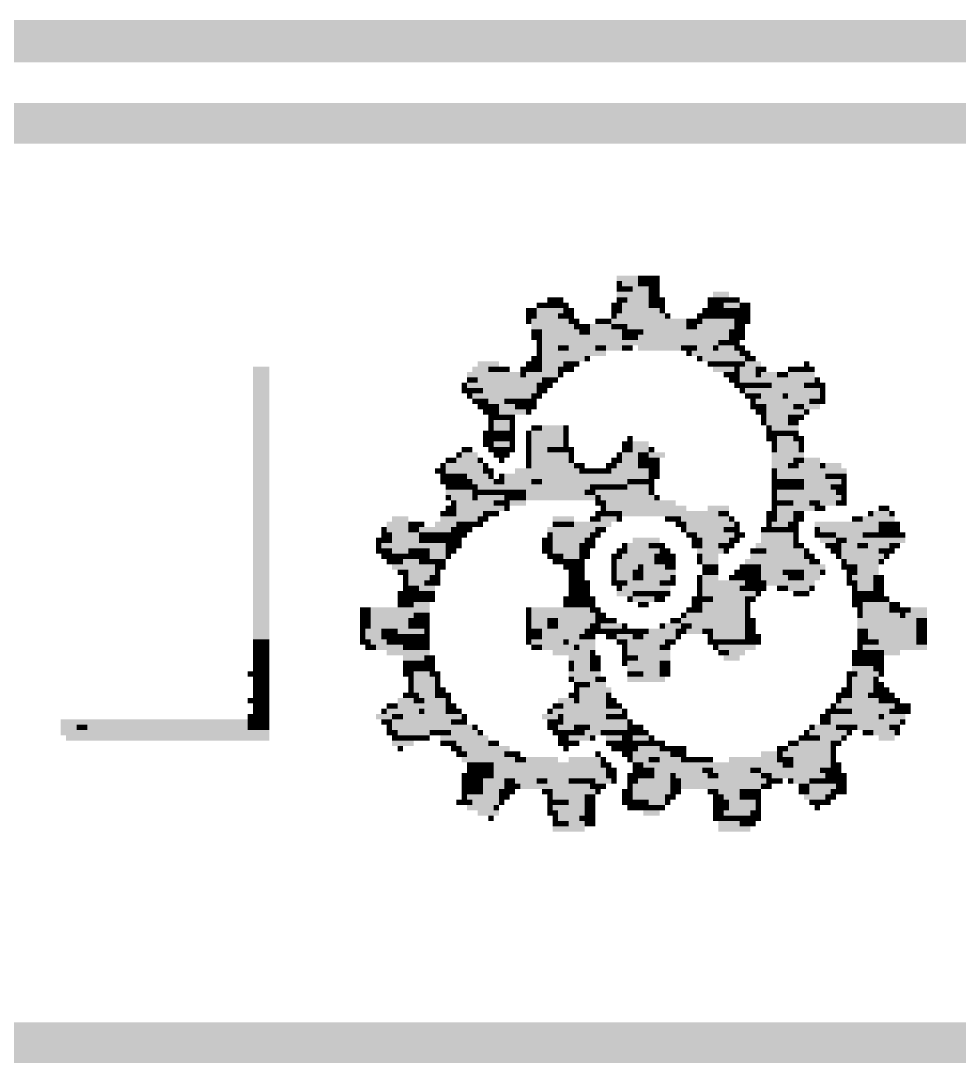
# Model space of a CAD drawing. Extents: x -0.1 to 57, y -0.1 to 41.
# Drawn here: x 48.541 to 52.051, y 29.244 to 33.144 of the extents above; entities that cross this region are included whole.
import ezdxf

# ---------------------------------------------------------------- set-up
doc = ezdxf.new("R2010")
doc.units = 0
for name, color, linetype in [('16', 175, 'CONTINUOUS'), ('17', 82, 'CONTINUOUS'), ('19', 53, 'CONTINUOUS'), ('20', 30, 'CONTINUOUS')]:
    doc.layers.add(name, color=color, linetype=linetype)

# ---------------------------------------------------------------- blocks, each defined once
blk = doc.blocks.new('RECT')
blk.add_solid([(-0.5, -0.5), (0.5, -0.5), (-0.5, 0.5), (0.5, 0.5)])

msp = doc.modelspace()

# ---------------------------------------------------------------- linework, layer by layer
at = {"layer": '16', "const_width": 0.1524}
for points in [[(12.1912, 33.0708), (55.8942, 33.0708)], [(53.0063, 33.0648), (37.9537, 33.0648)], [(38.08, 32.76), (52.88, 32.76)], [(52.88, 29.32), (38.12, 29.32)]]:
    msp.add_lwpolyline(points, dxfattribs=at)

# ---------------------------------------------------------------- block references
at = {"layer": '16', "yscale": 0.02}
for p, xscale in [((50.87, 32.18), 0.04), ((50.82, 32.16), 0.06), ((50.81, 32.14), 0.04), ((50.9, 32.16), 0.02), ((50.9, 32.14), 0.02), ((50.54, 32.1), 0.02), ((50.8, 32.12), 0.06), ((50.79, 32.1), 0.04), ((50.9, 32.12), 0.02), ((50.91, 32.1), 0.04), ((51.14, 32.1), 0.02), ((51.18, 32.1), 0.02), ((50.52, 32.06), 0.1), ((50.5, 32.08), 0.02), ((50.78, 32.08), 0.02), ((50.78, 32.06), 0.02), ((50.9, 32.06), 0.06), ((50.91, 32.08), 0.04), ((51.11, 32.06), 0.04), ((51.12, 32.08), 0.02), ((51.16, 32.06), 0.02), ((51.2, 32.08), 0.06), ((51.24, 32.06), 0.02), ((50.44, 32.04), 0.02), ((50.48, 32.02), 0.06), ((50.51, 32.04), 0.08), ((50.61, 32.02), 0.04), ((50.73, 32.02), 0.04), ((50.91, 32.04), 0.08), ((50.99, 32.02), 0.08), ((51.08, 32.02), 0.02), ((51.1, 32.04), 0.02), ((51.18, 32.02), 0.06), ((51.18, 32.04), 0.02), ((51.24, 32.04), 0.02), ((51.24, 32.02), 0.02), ((50.48, 32), 0.06), ((50.62, 32), 0.02), ((50.65, 31.98), 0.04), ((50.71, 32), 0.08), ((50.8, 32), 0.02), ((50.81, 31.98), 0.04), ((50.91, 31.98), 0.08), ((51.05, 32), 0.04), ((51.16, 31.98), 0.06), ((51.18, 32), 0.06), ((51.22, 31.98), 0.02), ((50.83, 31.94), 0.24), ((50.8, 31.96), 0.02), ((50.9, 31.96), 0.1), ((51.15, 31.96), 0.08), ((51.16, 31.94), 0.02), ((51.22, 31.94), 0.02), ((50.48, 31.92), 0.02), ((50.48, 31.9), 0.02), ((50.58, 31.9), 0.06), ((50.58, 31.92), 0.02), ((50.76, 31.92), 0.06), ((50.97, 31.92), 0.08), ((51.06, 31.92), 0.02), ((51.1, 31.9), 0.1), ((51.25, 31.9), 0.04), ((50.46, 31.86), 0.02), ((50.6, 31.88), 0.1), ((50.59, 31.86), 0.04), ((51.12, 31.88), 0.06), ((51.14, 31.86), 0.02), ((51.21, 31.86), 0.04), ((51.27, 31.88), 0.04), ((51.28, 31.86), 0.06), ((50.3, 31.84), 0.02), ((50.34, 31.84), 0.02), ((50.37, 31.82), 0.08), ((50.52, 31.84), 0.06), ((50.52, 31.82), 0.06), ((50.58, 31.84), 0.02), ((51.17, 31.84), 0.08), ((51.21, 31.82), 0.04), ((51.31, 31.84), 0.04), ((51.3, 31.82), 0.02), ((51.38, 31.82), 0.02), ((51.46, 31.82), 0.1), ((51.47, 31.84), 0.04), ((49.44, 31.78), 0.06), ((50.3, 31.78), 0.06), ((50.49, 31.78), 0.04), ((50.5, 31.8), 0.02), ((51.22, 31.8), 0.02), ((51.24, 31.78), 0.02), ((51.29, 31.78), 0.04), ((51.32, 31.8), 0.06), ((51.34, 31.78), 0.02), ((51.47, 31.8), 0.08), ((51.51, 31.78), 0.04), ((49.44, 31.76), 0.06), ((49.44, 31.74), 0.06), ((50.22, 31.76), 0.02), ((50.26, 31.74), 0.06), ((50.3, 31.76), 0.06), ((50.48, 31.76), 0.02), ((51.3, 31.76), 0.1), ((51.28, 31.74), 0.02), ((51.4, 31.74), 0.02), ((51.54, 31.74), 0.02), ((49.44, 31.72), 0.06), ((49.44, 31.7), 0.06), ((50.27, 31.72), 0.04), ((50.27, 31.7), 0.04), ((50.36, 31.7), 0.06), ((50.37, 31.72), 0.04), ((50.43, 31.7), 0.04), ((50.45, 31.72), 0.04), ((51.28, 31.72), 0.02), ((51.3, 31.7), 0.02), ((51.45, 31.7), 0.04), ((51.51, 31.72), 0.04), ((49.44, 31.68), 0.06), ((49.44, 31.66), 0.06), ((50.29, 31.68), 0.04), ((50.38, 31.68), 0.1), ((50.37, 31.66), 0.04), ((51.31, 31.68), 0.04), ((51.44, 31.68), 0.06), ((51.43, 31.66), 0.04), ((49.44, 31.64), 0.06), ((50.38, 31.64), 0.02), ((51.43, 31.64), 0.04), ((49.44, 31.62), 0.06), ((49.44, 31.6), 0.06), ((50.3, 31.6), 0.02), ((50.37, 31.6), 0.04), ((50.53, 31.62), 0.08), ((50.54, 31.6), 0.06), ((51.4, 31.62), 0.1), ((51.37, 31.6), 0.04), ((51.44, 31.6), 0.02), ((49.44, 31.58), 0.06), ((49.44, 31.56), 0.06), ((50.34, 31.56), 0.06), ((50.35, 31.58), 0.04), ((50.44, 31.56), 0.02), ((50.54, 31.58), 0.06), ((50.54, 31.56), 0.06), ((50.82, 31.56), 0.02), ((51.36, 31.58), 0.02), ((51.36, 31.56), 0.02), ((51.44, 31.58), 0.02), ((51.46, 31.56), 0.02), ((49.44, 31.54), 0.06), ((49.44, 31.52), 0.06), ((50.18, 31.52), 0.02), ((50.31, 31.54), 0.04), ((50.36, 31.54), 0.02), ((50.36, 31.52), 0.02), ((50.44, 31.54), 0.02), ((50.44, 31.52), 0.02), ((50.52, 31.54), 0.02), ((50.78, 31.52), 0.02), ((50.8, 31.54), 0.02), ((50.86, 31.54), 0.06), ((50.87, 31.52), 0.04), ((51.36, 31.54), 0.02), ((51.38, 31.52), 0.06), ((51.46, 31.54), 0.02), ((49.44, 31.5), 0.06), ((49.44, 31.48), 0.06), ((50.16, 31.48), 0.06), ((50.21, 31.5), 0.08), ((50.44, 31.5), 0.02), ((50.44, 31.48), 0.02), ((50.6, 31.5), 0.02), ((50.76, 31.48), 0.02), ((50.86, 31.5), 0.02), ((50.86, 31.48), 0.02), ((50.9, 31.48), 0.02), ((51.39, 31.5), 0.08), ((51.38, 31.48), 0.06), ((51.44, 31.48), 0.02), ((51.46, 31.5), 0.02), ((51.54, 31.48), 0.02), ((49.44, 31.46), 0.06), ((49.44, 31.44), 0.06), ((50.12, 31.44), 0.02), ((50.16, 31.46), 0.06), ((50.19, 31.44), 0.04), ((50.28, 31.46), 0.02), ((50.3, 31.44), 0.02), ((50.41, 31.44), 0.12), ((50.43, 31.46), 0.08), ((50.64, 31.46), 0.02), ((50.68, 31.46), 0.02), ((50.7, 31.44), 0.06), ((50.74, 31.46), 0.02), ((50.9, 31.46), 0.02), ((50.9, 31.44), 0.02), ((51.36, 31.46), 0.02), ((51.56, 31.44), 0.02), ((49.44, 31.42), 0.06), ((49.44, 31.4), 0.06), ((50.12, 31.42), 0.02), ((50.18, 31.42), 0.02), ((50.18, 31.4), 0.02), ((50.22, 31.42), 0.02), ((50.24, 31.4), 0.02), ((50.55, 31.4), 0.24), ((50.46, 31.42), 0.02), ((50.72, 31.42), 0.06), ((50.73, 31.4), 0.04), ((50.8, 31.4), 0.02), ((50.83, 31.42), 0.04), ((50.9, 31.42), 0.02), ((50.9, 31.4), 0.02), ((51.41, 31.42), 0.04), ((51.42, 31.4), 0.02), ((51.51, 31.42), 0.08), ((51.52, 31.4), 0.1), ((49.44, 31.38), 0.06), ((49.44, 31.36), 0.06), ((50.18, 31.38), 0.1), ((50.19, 31.36), 0.08), ((50.3, 31.36), 0.1), ((50.29, 31.38), 0.04), ((50.35, 31.38), 0.04), ((50.41, 31.36), 0.04), ((50.54, 31.38), 0.22), ((50.68, 31.38), 0.02), ((50.7, 31.36), 0.02), ((50.9, 31.38), 0.02), ((51.53, 31.38), 0.12), ((51.54, 31.36), 0.14), ((49.44, 31.34), 0.06), ((49.44, 31.32), 0.06), ((50.16, 31.34), 0.02), ((50.16, 31.32), 0.02), ((50.28, 31.34), 0.06), ((50.31, 31.32), 0.08), ((50.35, 31.34), 0.04), ((50.72, 31.34), 0.02), ((50.72, 31.32), 0.02), ((50.91, 31.32), 0.12), ((51.37, 31.34), 0.04), ((51.36, 31.32), 0.02), ((51.46, 31.34), 0.06), ((51.47, 31.32), 0.08), ((51.56, 31.34), 0.06), ((49.44, 31.3), 0.06), ((49.44, 31.28), 0.06), ((50.14, 31.28), 0.06), ((50.15, 31.3), 0.04), ((50.26, 31.28), 0.02), ((50.28, 31.3), 0.02), ((50.68, 31.28), 0.02), ((50.71, 31.3), 0.04), ((50.74, 31.28), 0.06), ((50.78, 31.3), 0.02), ((50.98, 31.3), 0.14), ((50.99, 31.28), 0.04), ((51.15, 31.28), 0.08), ((51.16, 31.3), 0.02), ((51.36, 31.3), 0.02), ((51.36, 31.28), 0.02), ((51.44, 31.3), 0.02), ((51.44, 31.28), 0.02), ((51.75, 31.28), 0.12), ((51.76, 31.3), 0.06), ((49.44, 31.26), 0.06), ((49.44, 31.24), 0.06), ((49.95, 31.24), 0.08), ((50.01, 31.26), 0.04), ((50.09, 31.24), 0.12), ((50.13, 31.26), 0.08), ((50.21, 31.24), 0.04), ((50.23, 31.26), 0.04), ((50.55, 31.24), 0.08), ((50.55, 31.26), 0.04), ((50.68, 31.26), 0.14), ((50.7, 31.24), 0.02), ((51, 31.26), 0.02), ((51.06, 31.26), 0.06), ((51.06, 31.24), 0.06), ((51.18, 31.26), 0.06), ((51.18, 31.24), 0.02), ((51.22, 31.24), 0.02), ((51.34, 31.26), 0.02), ((51.34, 31.24), 0.02), ((51.42, 31.24), 0.02), ((51.44, 31.26), 0.02), ((51.52, 31.24), 0.02), ((51.66, 31.26), 0.18), ((51.71, 31.24), 0.08), ((51.8, 31.26), 0.02), ((51.81, 31.24), 0.04), ((49.44, 31.22), 0.06), ((49.44, 31.2), 0.06), ((49.91, 31.2), 0.04), ((49.92, 31.22), 0.02), ((50.05, 31.22), 0.04), ((50.05, 31.2), 0.04), ((50.13, 31.22), 0.04), ((50.13, 31.2), 0.04), ((50.18, 31.2), 0.02), ((50.2, 31.22), 0.02), ((50.52, 31.22), 0.02), ((50.66, 31.2), 0.02), ((50.69, 31.22), 0.04), ((51.22, 31.22), 0.02), ((51.37, 31.22), 0.12), ((51.37, 31.2), 0.12), ((51.55, 31.22), 0.04), ((51.64, 31.22), 0.1), ((51.61, 31.2), 0.04), ((51.82, 31.2), 0.06), ((51.82, 31.22), 0.02), ((49.44, 31.18), 0.06), ((49.44, 31.16), 0.06), ((49.91, 31.16), 0.04), ((50.03, 31.18), 0.08), ((50.01, 31.16), 0.04), ((50.06, 31.16), 0.02), ((50.15, 31.18), 0.04), ((50.14, 31.16), 0.02), ((50.5, 31.18), 0.02), ((50.52, 31.16), 0.02), ((50.65, 31.18), 0.04), ((50.64, 31.16), 0.02), ((50.8, 31.16), 0.02), ((50.85, 31.18), 0.08), ((50.93, 31.18), 0.04), ((50.95, 31.16), 0.04), ((51.12, 31.16), 0.1), ((51.12, 31.18), 0.06), ((51.32, 31.18), 0.06), ((51.31, 31.16), 0.04), ((51.45, 31.18), 0.04), ((51.59, 31.18), 0.04), ((51.6, 31.16), 0.02), ((51.69, 31.18), 0.04), ((51.71, 31.16), 0.08), ((51.78, 31.16), 0.02), ((51.81, 31.18), 0.04), ((49.44, 31.14), 0.06), ((49.44, 31.12), 0.06), ((49.93, 31.14), 0.04), ((49.95, 31.12), 0.04), ((50.01, 31.14), 0.04), ((50.06, 31.14), 0.02), ((50.12, 31.12), 0.02), ((50.14, 31.14), 0.02), ((50.55, 31.14), 0.04), ((50.57, 31.12), 0.04), ((50.64, 31.14), 0.02), ((50.64, 31.12), 0.02), ((50.78, 31.14), 0.02), ((50.88, 31.14), 0.06), ((50.88, 31.12), 0.06), ((50.96, 31.14), 0.02), ((50.97, 31.12), 0.04), ((51.12, 31.14), 0.06), ((51.12, 31.12), 0.06), ((51.29, 31.12), 0.08), ((51.3, 31.14), 0.06), ((51.6, 31.14), 0.02), ((51.62, 31.12), 0.02), ((51.73, 31.14), 0.08), ((51.72, 31.12), 0.06), ((49.44, 31.1), 0.06), ((49.44, 31.08), 0.06), ((49.98, 31.08), 0.02), ((50.1, 31.1), 0.02), ((50.1, 31.08), 0.02), ((50.6, 31.08), 0.02), ((50.64, 31.1), 0.02), ((50.64, 31.08), 0.02), ((50.76, 31.1), 0.02), ((50.76, 31.08), 0.02), ((50.85, 31.08), 0.04), ((50.86, 31.1), 0.02), ((50.96, 31.08), 0.06), ((50.97, 31.1), 0.04), ((51.1, 31.1), 0.02), ((51.1, 31.08), 0.02), ((51.14, 31.1), 0.02), ((51.24, 31.1), 0.02), ((51.24, 31.08), 0.02), ((51.29, 31.1), 0.04), ((51.29, 31.08), 0.04), ((51.41, 31.08), 0.04), ((51.51, 31.1), 0.08), ((51.5, 31.08), 0.06), ((51.62, 31.1), 0.02), ((51.64, 31.08), 0.02), ((51.71, 31.1), 0.08), ((51.71, 31.08), 0.08), ((49.44, 31.06), 0.06), ((49.44, 31.04), 0.06), ((49.98, 31.04), 0.02), ((50.07, 31.04), 0.04), ((50.08, 31.06), 0.02), ((50.6, 31.06), 0.02), ((50.64, 31.06), 0.02), ((50.76, 31.06), 0.02), ((50.78, 31.04), 0.02), ((50.84, 31.04), 0.06), ((50.85, 31.06), 0.04), ((50.96, 31.04), 0.02), ((51.2, 31.04), 0.1), ((51.21, 31.06), 0.04), ((51.29, 31.06), 0.04), ((51.3, 31.04), 0.02), ((51.42, 31.04), 0.18), ((51.42, 31.06), 0.02), ((51.5, 31.06), 0.06), ((51.64, 31.06), 0.02), ((51.66, 31.04), 0.02), ((51.74, 31.06), 0.02), ((49.44, 31.02), 0.06), ((49.44, 31), 0.06), ((49.98, 31.02), 0.02), ((50.06, 31.02), 0.06), ((50.05, 31), 0.04), ((50.6, 31.02), 0.02), ((50.6, 31), 0.02), ((50.66, 31.02), 0.02), ((50.66, 31), 0.02), ((50.82, 31.02), 0.06), ((50.85, 31), 0.04), ((50.9, 31), 0.02), ((50.94, 31.02), 0.06), ((50.94, 31), 0.02), ((51.08, 31), 0.02), ((51.25, 31.02), 0.04), ((51.26, 31), 0.06), ((51.3, 31.02), 0.02), ((51.45, 31.02), 0.08), ((51.48, 31), 0.02), ((51.66, 31.02), 0.02), ((51.68, 31), 0.02), ((51.75, 31), 0.04), ((51.76, 31.02), 0.02), ((49.44, 30.98), 0.06), ((49.44, 30.96), 0.06), ((50.04, 30.96), 0.06), ((50.05, 30.98), 0.04), ((50.66, 30.98), 0.02), ((50.67, 30.96), 0.04), ((50.87, 30.98), 0.08), ((51.06, 30.96), 0.02), ((51.13, 30.96), 0.08), ((51.12, 30.98), 0.02), ((51.68, 30.98), 0.02), ((51.68, 30.96), 0.02), ((51.75, 30.98), 0.04), ((51.8, 30.96), 0.02), ((49.44, 30.94), 0.06), ((49.44, 30.92), 0.06), ((49.84, 30.92), 0.02), ((49.9, 30.94), 0.1), ((50.04, 30.94), 0.06), ((50.02, 30.92), 0.02), ((50.06, 30.92), 0.02), ((50.52, 30.94), 0.14), ((50.68, 30.94), 0.02), ((50.7, 30.92), 0.02), ((51.02, 30.92), 0.02), ((51.04, 30.94), 0.02), ((51.14, 30.94), 0.1), ((51.14, 30.92), 0.1), ((51.26, 30.94), 0.02), ((51.26, 30.92), 0.02), ((51.68, 30.94), 0.02), ((51.68, 30.92), 0.02), ((51.85, 30.94), 0.04), ((51.84, 30.92), 0.02), ((49.44, 30.9), 0.06), ((49.44, 30.88), 0.06), ((49.84, 30.9), 0.02), ((49.84, 30.88), 0.02), ((50, 30.9), 0.02), ((50, 30.88), 0.02), ((50.06, 30.9), 0.02), ((50.06, 30.88), 0.02), ((50.44, 30.9), 0.02), ((50.53, 30.9), 0.04), ((50.53, 30.88), 0.04), ((50.75, 30.88), 0.08), ((50.74, 30.9), 0.02), ((50.98, 30.88), 0.06), ((51, 30.9), 0.02), ((51.09, 30.88), 0.08), ((51.13, 30.9), 0.08), ((51.26, 30.9), 0.02), ((51.71, 30.9), 0.08), ((51.72, 30.88), 0.1), ((51.9, 30.88), 0.02), ((49.44, 30.86), 0.06), ((49.86, 30.86), 0.06), ((49.93, 30.86), 0.04), ((50.06, 30.86), 0.02), ((50.44, 30.86), 0.02), ((50.52, 30.86), 0.06), ((50.66, 30.86), 0.02), ((50.73, 30.86), 0.04), ((50.8, 30.86), 0.02), ((50.85, 30.86), 0.04), ((50.94, 30.86), 0.1), ((51.11, 30.86), 0.04), ((51.27, 30.86), 0.04), ((51.75, 30.86), 0.08), ((51.9, 30.86), 0.02), ((49.44, 30.84), 0.06), ((49.43, 30.82), 0.04), ((49.86, 30.84), 0.06), ((49.93, 30.84), 0.04), ((49.93, 30.82), 0.04), ((50, 30.84), 0.02), ((50.01, 30.82), 0.04), ((50.06, 30.84), 0.02), ((50.06, 30.82), 0.02), ((50.44, 30.82), 0.02), ((50.46, 30.84), 0.02), ((50.52, 30.84), 0.06), ((50.54, 30.82), 0.06), ((50.64, 30.82), 0.1), ((50.65, 30.84), 0.04), ((50.75, 30.84), 0.04), ((50.85, 30.84), 0.04), ((50.96, 30.84), 0.06), ((50.96, 30.82), 0.02), ((51.12, 30.84), 0.02), ((51.15, 30.82), 0.04), ((51.21, 30.82), 0.04), ((51.27, 30.84), 0.04), ((51.27, 30.82), 0.04), ((51.75, 30.84), 0.08), ((51.74, 30.82), 0.02), ((51.9, 30.84), 0.02), ((49.43, 30.8), 0.04), ((49.42, 30.78), 0.02), ((49.92, 30.8), 0.1), ((50.02, 30.78), 0.1), ((50.01, 30.8), 0.04), ((50.06, 30.8), 0.02), ((50.55, 30.8), 0.12), ((50.66, 30.8), 0.06), ((50.68, 30.78), 0.02), ((50.94, 30.78), 0.06), ((50.94, 30.8), 0.02), ((51.19, 30.8), 0.08), ((51.18, 30.78), 0.02), ((51.68, 30.8), 0.02), ((51.69, 30.78), 0.04), ((51.76, 30.78), 0.02), ((51.81, 30.8), 0.08), ((49.42, 30.76), 0.02), ((49.42, 30.74), 0.02), ((50.01, 30.76), 0.08), ((50.01, 30.74), 0.04), ((50.6, 30.74), 0.02), ((50.68, 30.76), 0.02), ((50.68, 30.74), 0.02), ((50.87, 30.74), 0.12), ((50.91, 30.76), 0.12), ((51.66, 30.74), 0.02), ((51.7, 30.76), 0.02), ((51.75, 30.74), 0.04), ((51.76, 30.76), 0.02), ((49.42, 30.72), 0.02), ((49.43, 30.7), 0.04), ((50, 30.72), 0.02), ((50, 30.7), 0.02), ((50.08, 30.72), 0.02), ((50.08, 30.7), 0.02), ((50.6, 30.72), 0.02), ((50.65, 30.7), 0.12), ((50.69, 30.72), 0.04), ((50.87, 30.72), 0.12), ((50.83, 30.7), 0.04), ((50.9, 30.7), 0.06), ((51.69, 30.72), 0.08), ((51.71, 30.7), 0.08), ((51.76, 30.72), 0.02), ((49.43, 30.68), 0.04), ((49.43, 30.66), 0.04), ((50, 30.68), 0.02), ((50, 30.66), 0.02), ((50.1, 30.66), 0.02), ((50.65, 30.68), 0.08), ((50.62, 30.66), 0.02), ((50.7, 30.66), 0.06), ((51.64, 30.66), 0.02), ((51.74, 30.68), 0.02), ((51.74, 30.66), 0.02), ((49.43, 30.64), 0.04), ((49.43, 30.62), 0.04), ((49.99, 30.62), 0.04), ((50, 30.64), 0.02), ((50.1, 30.64), 0.02), ((50.12, 30.62), 0.02), ((50.62, 30.64), 0.02), ((50.62, 30.62), 0.02), ((50.72, 30.64), 0.06), ((50.74, 30.62), 0.02), ((51.63, 30.64), 0.04), ((51.63, 30.62), 0.04), ((51.73, 30.62), 0.04), ((51.75, 30.64), 0.04), ((51.8, 30.62), 0.02), ((49.43, 30.6), 0.04), ((49.42, 30.58), 0.02), ((49.98, 30.6), 0.06), ((50.01, 30.58), 0.12), ((50.04, 30.6), 0.02), ((50.14, 30.6), 0.02), ((50.14, 30.58), 0.02), ((50.6, 30.58), 0.06), ((50.62, 30.6), 0.02), ((50.75, 30.6), 0.04), ((50.75, 30.58), 0.04), ((51.6, 30.6), 0.02), ((51.62, 30.58), 0.06), ((51.72, 30.6), 0.06), ((51.81, 30.6), 0.04), ((51.83, 30.58), 0.04), ((49.42, 30.56), 0.02), ((49.94, 30.56), 0.06), ((49.96, 30.54), 0.02), ((50.04, 30.56), 0.02), ((50.15, 30.56), 0.04), ((50.16, 30.54), 0.06), ((50.58, 30.56), 0.1), ((50.56, 30.54), 0.02), ((50.76, 30.56), 0.06), ((50.74, 30.54), 0.02), ((50.79, 30.54), 0.04), ((51.56, 30.54), 0.02), ((51.59, 30.56), 0.04), ((51.64, 30.56), 0.02), ((51.81, 30.54), 0.08), ((51.81, 30.56), 0.04), ((51.86, 30.56), 0.02), ((48.76, 30.5), 0.02), ((48.85, 30.5), 0.12), ((49.18, 30.5), 0.42), ((49.4, 30.52), 0.02), ((49.44, 30.5), 0.02), ((50.17, 30.52), 0.04), ((50.19, 30.5), 0.08), ((50.55, 30.52), 0.04), ((50.58, 30.5), 0.06), ((50.65, 30.5), 0.04), ((50.84, 30.5), 0.02), ((51.55, 30.5), 0.08), ((51.55, 30.52), 0.04), ((51.64, 30.5), 0.02), ((51.7, 30.5), 0.06), ((51.8, 30.52), 0.06), ((51.81, 30.5), 0.04), ((48.84, 30.48), 0.14), ((49.19, 30.48), 0.44), ((49.98, 30.46), 0.02), ((50.04, 30.48), 0.06), ((50.02, 30.46), 0.02), ((50.1, 30.48), 0.02), ((50.2, 30.46), 0.18), ((50.2, 30.48), 0.1), ((50.57, 30.48), 0.04), ((50.56, 30.46), 0.02), ((50.63, 30.46), 0.08), ((50.62, 30.48), 0.02), ((50.68, 30.48), 0.06), ((50.76, 30.46), 0.06), ((50.76, 30.48), 0.02), ((50.85, 30.48), 0.04), ((50.86, 30.46), 0.06), ((51.48, 30.46), 0.02), ((51.56, 30.48), 0.14), ((51.57, 30.46), 0.08), ((51.77, 30.48), 0.08), ((50.14, 30.44), 0.02), ((50.23, 30.44), 0.12), ((50.59, 30.44), 0.04), ((50.77, 30.44), 0.04), ((50.79, 30.42), 0.04), ((50.85, 30.44), 0.04), ((50.84, 30.42), 0.02), ((50.95, 30.42), 0.04), ((51.01, 30.42), 0.04), ((51.4, 30.42), 0.02), ((51.44, 30.44), 0.02), ((51.58, 30.44), 0.02), ((51.58, 30.42), 0.02), ((50.37, 30.4), 0.04), ((50.41, 30.38), 0.04), ((50.68, 30.38), 0.06), ((50.81, 30.4), 0.04), ((50.91, 30.38), 0.04), ((50.99, 30.4), 0.04), ((51.07, 30.38), 0.04), ((51.33, 30.38), 0.08), ((51.38, 30.4), 0.02), ((51.41, 30.38), 0.04), ((51.58, 30.4), 0.02), ((51.58, 30.38), 0.02), ((50.22, 30.36), 0.02), ((50.23, 30.34), 0.04), ((50.29, 30.36), 0.04), ((50.29, 30.34), 0.04), ((50.55, 30.36), 0.16), ((50.59, 30.34), 0.08), ((50.73, 30.36), 0.04), ((50.74, 30.34), 0.02), ((50.84, 30.34), 0.02), ((50.9, 30.36), 0.06), ((50.89, 30.34), 0.04), ((51.19, 30.36), 0.12), ((51.2, 30.34), 0.14), ((51.3, 30.34), 0.02), ((51.41, 30.36), 0.04), ((51.47, 30.34), 0.12), ((51.58, 30.36), 0.02), ((51.58, 30.34), 0.02), ((50.2, 30.3), 0.02), ((50.23, 30.32), 0.04), ((50.25, 30.3), 0.04), ((50.29, 30.32), 0.04), ((50.37, 30.3), 0.04), ((50.49, 30.3), 0.04), ((50.6, 30.32), 0.06), ((50.61, 30.3), 0.04), ((50.72, 30.3), 0.06), ((50.74, 30.32), 0.02), ((50.82, 30.3), 0.02), ((50.84, 30.32), 0.02), ((50.89, 30.32), 0.04), ((50.98, 30.32), 0.02), ((50.99, 30.3), 0.04), ((51.13, 30.32), 0.04), ((51.27, 30.32), 0.08), ((51.34, 30.3), 0.02), ((51.45, 30.32), 0.2), ((51.46, 30.3), 0.06), ((51.6, 30.32), 0.02), ((51.62, 30.3), 0.02), ((50.2, 30.28), 0.02), ((50.2, 30.26), 0.02), ((50.25, 30.28), 0.04), ((50.25, 30.26), 0.04), ((50.35, 30.26), 0.04), ((50.37, 30.28), 0.04), ((50.46, 30.28), 0.1), ((50.52, 30.26), 0.02), ((50.66, 30.26), 0.06), ((50.69, 30.28), 0.04), ((50.82, 30.28), 0.02), ((50.82, 30.26), 0.02), ((50.99, 30.26), 0.04), ((51.06, 30.28), 0.1), ((51.14, 30.26), 0.02), ((51.25, 30.26), 0.04), ((51.3, 30.26), 0.02), ((51.47, 30.28), 0.04), ((51.48, 30.26), 0.02), ((51.59, 30.26), 0.04), ((51.61, 30.28), 0.04), ((50.21, 30.22), 0.04), ((50.34, 30.24), 0.02), ((50.52, 30.24), 0.02), ((50.52, 30.22), 0.02), ((50.58, 30.22), 0.02), ((50.67, 30.24), 0.04), ((50.67, 30.22), 0.04), ((50.82, 30.24), 0.02), ((50.83, 30.22), 0.04), ((50.88, 30.22), 0.02), ((50.96, 30.24), 0.02), ((51.15, 30.24), 0.04), ((51.17, 30.22), 0.04), ((51.25, 30.24), 0.04), ((51.3, 30.24), 0.02), ((51.51, 30.24), 0.08), ((51.52, 30.22), 0.02), ((51.58, 30.24), 0.02), ((50.32, 30.2), 0.02), ((50.52, 30.2), 0.02), ((50.54, 30.18), 0.02), ((50.66, 30.2), 0.02), ((50.86, 30.2), 0.02), ((50.91, 30.2), 0.04), ((51.17, 30.2), 0.04), ((51.16, 30.18), 0.02), ((51.28, 30.18), 0.02), ((50.54, 30.16), 0.02), ((50.56, 30.14), 0.02), ((50.62, 30.14), 0.06), ((50.64, 30.16), 0.02), ((51.17, 30.16), 0.04), ((51.25, 30.16), 0.04), ((51.24, 30.14), 0.02)]:
    msp.add_blockref('RECT', p, dxfattribs=dict(at, xscale=xscale))
at = {"layer": '17', "yscale": 0.02}
for p, xscale in [((50.81, 32.18), 0.08), ((50.91, 32.18), 0.04), ((50.78, 32.16), 0.02), ((50.78, 32.14), 0.02), ((50.92, 32.16), 0.02), ((50.92, 32.14), 0.02), ((50.52, 32.1), 0.02), ((50.56, 32.1), 0.02), ((50.92, 32.12), 0.02), ((50.94, 32.1), 0.02), ((51.12, 32.1), 0.02), ((51.16, 32.12), 0.06), ((51.16, 32.1), 0.02), ((51.21, 32.1), 0.04), ((50.45, 32.06), 0.04), ((50.48, 32.08), 0.02), ((50.57, 32.08), 0.04), ((50.59, 32.06), 0.04), ((50.76, 32.08), 0.02), ((50.76, 32.06), 0.02), ((50.94, 32.08), 0.02), ((50.94, 32.06), 0.02), ((51.18, 32.06), 0.02), ((51.25, 32.08), 0.04), ((51.26, 32.06), 0.02), ((50.44, 32.02), 0.02), ((50.59, 32.04), 0.04), ((50.7, 32.02), 0.02), ((50.76, 32.04), 0.02), ((50.96, 32.04), 0.02), ((51.05, 32.02), 0.04), ((51.08, 32.04), 0.02), ((51.16, 32.04), 0.02), ((51.22, 32.02), 0.02), ((51.26, 32.04), 0.02), ((51.26, 32.02), 0.02), ((50.47, 31.98), 0.04), ((50.65, 32), 0.04), ((51.23, 32), 0.04), ((51.24, 31.98), 0.02), ((50.47, 31.96), 0.04), ((50.48, 31.94), 0.02), ((50.83, 31.96), 0.04), ((51.23, 31.96), 0.04), ((50.56, 31.92), 0.02), ((50.7, 31.9), 0.06), ((50.71, 31.92), 0.04), ((50.81, 31.92), 0.04), ((50.89, 31.92), 0.08), ((51.03, 31.92), 0.04), ((51.04, 31.9), 0.02), ((51.14, 31.92), 0.02), ((51.23, 31.92), 0.04), ((50.29, 31.86), 0.08), ((50.44, 31.86), 0.02), ((50.47, 31.88), 0.04), ((50.48, 31.86), 0.02), ((50.62, 31.86), 0.02), ((50.66, 31.88), 0.02), ((51.08, 31.88), 0.02), ((51.12, 31.86), 0.02), ((51.48, 31.86), 0.02), ((49.44, 31.84), 0.06), ((49.44, 31.82), 0.06), ((50.24, 31.82), 0.06), ((50.26, 31.84), 0.06), ((50.32, 31.84), 0.02), ((50.36, 31.84), 0.02), ((50.43, 31.84), 0.04), ((50.42, 31.82), 0.02), ((50.56, 31.82), 0.02), ((50.6, 31.84), 0.02), ((51.18, 31.82), 0.02), ((51.22, 31.84), 0.02), ((51.34, 31.82), 0.06), ((51.4, 31.82), 0.02), ((51.43, 31.84), 0.04), ((51.5, 31.84), 0.02), ((49.44, 31.8), 0.06), ((50.2, 31.78), 0.02), ((50.23, 31.8), 0.04), ((50.53, 31.8), 0.04), ((50.52, 31.78), 0.02), ((51.2, 31.8), 0.02), ((51.22, 31.78), 0.02), ((51.32, 31.78), 0.02), ((51.48, 31.78), 0.02), ((51.52, 31.8), 0.02), ((51.54, 31.78), 0.02), ((50.2, 31.76), 0.02), ((50.22, 31.74), 0.02), ((50.47, 31.74), 0.04), ((50.5, 31.76), 0.02), ((51.24, 31.76), 0.02), ((51.26, 31.74), 0.02), ((51.54, 31.76), 0.02), ((50.24, 31.72), 0.02), ((50.46, 31.7), 0.02), ((51.28, 31.7), 0.02), ((51.5, 31.7), 0.06), ((51.54, 31.72), 0.02), ((50.3, 31.66), 0.02), ((50.44, 31.68), 0.02), ((51.32, 31.66), 0.02), ((51.46, 31.66), 0.02), ((51.48, 31.68), 0.02), ((50.3, 31.64), 0.02), ((51.32, 31.64), 0.02), ((50.28, 31.6), 0.02), ((50.3, 31.62), 0.02), ((50.38, 31.62), 0.02), ((50.44, 31.6), 0.02), ((50.47, 31.62), 0.04), ((50.58, 31.62), 0.02), ((50.58, 31.6), 0.02), ((51.34, 31.6), 0.02), ((51.42, 31.6), 0.02), ((50.28, 31.58), 0.02), ((50.29, 31.56), 0.04), ((50.38, 31.58), 0.02), ((50.38, 31.56), 0.02), ((50.44, 31.58), 0.02), ((50.58, 31.58), 0.02), ((50.58, 31.56), 0.02), ((50.8, 31.56), 0.02), ((50.82, 31.58), 0.02), ((50.86, 31.56), 0.06), ((51.34, 31.58), 0.02), ((51.46, 31.58), 0.02), ((50.21, 31.54), 0.04), ((50.22, 31.52), 0.06), ((50.33, 31.52), 0.04), ((50.38, 31.54), 0.02), ((50.59, 31.54), 0.04), ((50.6, 31.52), 0.02), ((50.9, 31.54), 0.02), ((50.92, 31.52), 0.06), ((50.12, 31.48), 0.02), ((50.15, 31.5), 0.04), ((50.26, 31.5), 0.02), ((50.28, 31.48), 0.02), ((50.34, 31.5), 0.02), ((50.63, 31.48), 0.04), ((50.74, 31.48), 0.02), ((50.77, 31.5), 0.04), ((50.91, 31.5), 0.04), ((50.92, 31.48), 0.02), ((51.42, 31.48), 0.02), ((51.5, 31.5), 0.06), ((51.58, 31.48), 0.06), ((50.11, 31.46), 0.04), ((50.3, 31.46), 0.02), ((50.34, 31.44), 0.02), ((50.66, 31.46), 0.02), ((50.71, 31.46), 0.04), ((50.92, 31.46), 0.02), ((50.92, 31.44), 0.02), ((51.36, 31.44), 0.02), ((51.59, 31.46), 0.08), ((51.62, 31.44), 0.02), ((50.2, 31.42), 0.02), ((50.21, 31.4), 0.04), ((50.33, 31.42), 0.04), ((50.48, 31.42), 0.02), ((51.36, 31.42), 0.02), ((51.36, 31.4), 0.02), ((51.4, 31.4), 0.02), ((51.62, 31.42), 0.02), ((51.62, 31.4), 0.02), ((50.14, 31.36), 0.02), ((50.37, 31.36), 0.04), ((50.38, 31.38), 0.02), ((50.56, 31.36), 0.26), ((50.66, 31.38), 0.02), ((50.92, 31.36), 0.02), ((51.36, 31.38), 0.02), ((51.36, 31.36), 0.02), ((51.62, 31.38), 0.02), ((51.62, 31.36), 0.02), ((50.14, 31.32), 0.02), ((50.36, 31.32), 0.02), ((50.4, 31.34), 0.06), ((50.7, 31.34), 0.02), ((50.82, 31.32), 0.06), ((50.95, 31.34), 0.08), ((51, 31.32), 0.06), ((51.15, 31.32), 0.08), ((51.53, 31.32), 0.04), ((51.61, 31.34), 0.04), ((51.77, 31.32), 0.04), ((49.96, 31.28), 0.06), ((50.12, 31.3), 0.02), ((50.28, 31.28), 0.02), ((50.31, 31.3), 0.04), ((50.57, 31.28), 0.08), ((50.7, 31.28), 0.02), ((50.78, 31.28), 0.02), ((50.85, 31.3), 0.12), ((50.96, 31.28), 0.02), ((51.1, 31.3), 0.1), ((51.18, 31.3), 0.02), ((51.2, 31.28), 0.02), ((51.34, 31.3), 0.02), ((51.34, 31.28), 0.02), ((51.46, 31.3), 0.02), ((51.46, 31.28), 0.02), ((51.67, 31.28), 0.04), ((51.72, 31.3), 0.02), ((51.8, 31.3), 0.02), ((49.9, 31.24), 0.02), ((49.95, 31.26), 0.08), ((50.04, 31.26), 0.02), ((50.2, 31.26), 0.02), ((50.26, 31.26), 0.02), ((50.59, 31.26), 0.04), ((50.72, 31.24), 0.02), ((51.02, 31.24), 0.02), ((51.22, 31.26), 0.02), ((51.32, 31.24), 0.02), ((51.4, 31.24), 0.02), ((51.42, 31.26), 0.02), ((51.44, 31.24), 0.02), ((51.54, 31.26), 0.06), ((51.82, 31.26), 0.02), ((49.88, 31.2), 0.02), ((49.9, 31.22), 0.02), ((50.51, 31.2), 0.04), ((50.68, 31.2), 0.02), ((50.88, 31.2), 0.1), ((51.05, 31.22), 0.04), ((51.07, 31.2), 0.04), ((51.21, 31.2), 0.04), ((51.24, 31.22), 0.02), ((51.44, 31.22), 0.02), ((51.44, 31.2), 0.02), ((51.52, 31.22), 0.02), ((51.56, 31.2), 0.06), ((51.74, 31.22), 0.02), ((51.84, 31.22), 0.02), ((49.88, 31.18), 0.02), ((49.88, 31.16), 0.02), ((50.04, 31.16), 0.02), ((50.16, 31.16), 0.02), ((50.18, 31.18), 0.02), ((50.5, 31.16), 0.02), ((50.52, 31.18), 0.02), ((50.66, 31.16), 0.02), ((50.68, 31.18), 0.02), ((50.78, 31.16), 0.02), ((50.8, 31.18), 0.02), ((50.9, 31.18), 0.02), ((51.07, 31.18), 0.04), ((51.19, 31.18), 0.04), ((51.18, 31.16), 0.02), ((51.28, 31.16), 0.02), ((51.48, 31.16), 0.02), ((51.56, 31.18), 0.02), ((51.58, 31.16), 0.02), ((51.8, 31.16), 0.02), ((49.9, 31.14), 0.02), ((49.92, 31.12), 0.02), ((50.04, 31.14), 0.02), ((50.05, 31.12), 0.04), ((50.52, 31.14), 0.02), ((50.54, 31.12), 0.02), ((50.66, 31.14), 0.02), ((50.76, 31.14), 0.02), ((50.76, 31.12), 0.02), ((50.98, 31.14), 0.02), ((51.08, 31.14), 0.02), ((51.08, 31.12), 0.02), ((51.49, 31.14), 0.04), ((51.51, 31.12), 0.04), ((51.76, 31.12), 0.02), ((51.78, 31.14), 0.02), ((49.96, 31.1), 0.06), ((49.96, 31.08), 0.02), ((50.12, 31.1), 0.02), ((50.59, 31.1), 0.04), ((51.12, 31.1), 0.02), ((51.14, 31.08), 0.02), ((51.22, 31.08), 0.02), ((51.54, 31.08), 0.02), ((49.98, 31.06), 0.02), ((50.1, 31.06), 0.02), ((50.1, 31.04), 0.02), ((50.6, 31.04), 0.02), ((50.66, 31.04), 0.02), ((50.76, 31.04), 0.02), ((50.94, 31.04), 0.02), ((50.98, 31.06), 0.02), ((50.98, 31.04), 0.02), ((51.08, 31.06), 0.02), ((51.08, 31.04), 0.02), ((51.24, 31.06), 0.02), ((51.32, 31.04), 0.02), ((51.44, 31.06), 0.02), ((51.64, 31.04), 0.02), ((51.75, 31.04), 0.04), ((51.76, 31.06), 0.02), ((49.97, 31), 0.04), ((50.08, 31), 0.02), ((50.78, 31.02), 0.02), ((50.8, 31), 0.06), ((50.92, 31), 0.02), ((50.96, 31), 0.02), ((51.08, 31.02), 0.02), ((51.3, 31), 0.02), ((51.32, 31.02), 0.02), ((51.39, 31.02), 0.04), ((51.45, 31), 0.04), ((51.5, 31.02), 0.02), ((51.66, 31), 0.02), ((51.74, 31.02), 0.02), ((49.97, 30.98), 0.04), ((49.96, 30.96), 0.02), ((50.08, 30.98), 0.02), ((50.59, 30.98), 0.04), ((50.59, 30.96), 0.04), ((50.68, 30.98), 0.02), ((50.82, 30.98), 0.02), ((50.87, 30.96), 0.04), ((50.93, 30.98), 0.04), ((51.07, 30.98), 0.04), ((51.08, 30.96), 0.02), ((51.27, 30.98), 0.04), ((51.26, 30.96), 0.02), ((51.66, 30.98), 0.02), ((51.66, 30.96), 0.02), ((51.78, 30.98), 0.02), ((51.82, 30.96), 0.02), ((49.83, 30.94), 0.04), ((49.82, 30.92), 0.02), ((50.44, 30.94), 0.02), ((50.44, 30.92), 0.02), ((50.7, 30.94), 0.02), ((50.72, 30.92), 0.02), ((51.81, 30.94), 0.04), ((51.89, 30.92), 0.08), ((51.9, 30.94), 0.06), ((49.82, 30.9), 0.02), ((49.82, 30.88), 0.02), ((50.44, 30.88), 0.02), ((50.69, 30.88), 0.04), ((50.71, 30.9), 0.04), ((50.76, 30.9), 0.02), ((50.8, 30.88), 0.02), ((50.94, 30.88), 0.02), ((50.98, 30.9), 0.02), ((51.27, 30.88), 0.04), ((51.28, 30.9), 0.02), ((51.91, 30.9), 0.04), ((51.92, 30.88), 0.02), ((49.82, 30.86), 0.02), ((50.69, 30.86), 0.04), ((50.82, 30.86), 0.02), ((50.88, 30.86), 0.02), ((51.06, 30.86), 0.06), ((51.68, 30.86), 0.02), ((51.92, 30.86), 0.02), ((49.46, 30.82), 0.02), ((49.82, 30.84), 0.02), ((49.83, 30.82), 0.04), ((50.44, 30.84), 0.02), ((50.68, 30.84), 0.02), ((50.79, 30.82), 0.04), ((50.98, 30.82), 0.02), ((51, 30.84), 0.02), ((51.12, 30.82), 0.02), ((51.3, 30.84), 0.02), ((51.3, 30.82), 0.02), ((51.68, 30.84), 0.02), ((51.68, 30.82), 0.02), ((51.91, 30.82), 0.04), ((51.92, 30.84), 0.02), ((49.46, 30.8), 0.02), ((49.46, 30.78), 0.02), ((49.85, 30.8), 0.04), ((49.94, 30.78), 0.06), ((50.47, 30.8), 0.04), ((50.56, 30.78), 0.06), ((50.8, 30.8), 0.02), ((50.8, 30.78), 0.02), ((50.96, 30.8), 0.02), ((51.14, 30.8), 0.02), ((51.16, 30.78), 0.02), ((51.22, 30.78), 0.06), ((51.26, 30.8), 0.06), ((51.66, 30.78), 0.02), ((51.8, 30.78), 0.06), ((51.89, 30.8), 0.08), ((49.46, 30.76), 0.02), ((49.46, 30.74), 0.02), ((49.98, 30.74), 0.02), ((50.07, 30.76), 0.04), ((50.07, 30.74), 0.04), ((50.7, 30.76), 0.02), ((50.7, 30.74), 0.02), ((50.8, 30.76), 0.02), ((50.8, 30.74), 0.02), ((50.95, 30.74), 0.04), ((51.2, 30.76), 0.06), ((51.67, 30.76), 0.04), ((51.69, 30.74), 0.04), ((49.4, 30.7), 0.02), ((49.46, 30.72), 0.02), ((49.46, 30.7), 0.02), ((49.98, 30.72), 0.02), ((49.98, 30.7), 0.02), ((50.06, 30.72), 0.02), ((50.1, 30.7), 0.02), ((50.95, 30.72), 0.04), ((50.95, 30.7), 0.04), ((51.64, 30.7), 0.02), ((51.74, 30.72), 0.02), ((51.76, 30.7), 0.02), ((49.46, 30.68), 0.02), ((49.46, 30.66), 0.02), ((50.1, 30.68), 0.02), ((50.6, 30.68), 0.02), ((50.71, 30.68), 0.04), ((50.88, 30.68), 0.14), ((51.64, 30.68), 0.02), ((51.76, 30.66), 0.02), ((49.46, 30.64), 0.02), ((49.46, 30.62), 0.02), ((50.02, 30.62), 0.02), ((50.12, 30.64), 0.02), ((50.14, 30.62), 0.02), ((50.6, 30.62), 0.02), ((51.6, 30.62), 0.02), ((51.78, 30.64), 0.02), ((51.78, 30.62), 0.02), ((49.4, 30.6), 0.02), ((49.46, 30.6), 0.02), ((49.46, 30.58), 0.02), ((49.93, 30.58), 0.04), ((50.02, 30.6), 0.02), ((50.16, 30.58), 0.02), ((50.55, 30.58), 0.04), ((50.58, 30.6), 0.06), ((50.78, 30.58), 0.02), ((51.58, 30.58), 0.02), ((51.86, 30.58), 0.02), ((49.4, 30.54), 0.02), ((49.46, 30.56), 0.02), ((49.46, 30.54), 0.02), ((49.9, 30.54), 0.06), ((49.9, 30.56), 0.02), ((50.18, 30.56), 0.02), ((50.2, 30.54), 0.02), ((50.52, 30.54), 0.06), ((50.52, 30.56), 0.02), ((50.8, 30.56), 0.02), ((51.54, 30.54), 0.02), ((51.56, 30.56), 0.02), ((51.76, 30.54), 0.02), ((49.04, 30.52), 0.7), ((48.72, 30.5), 0.06), ((48.78, 30.5), 0.02), ((48.94, 30.5), 0.06), ((49.46, 30.52), 0.02), ((49.46, 30.5), 0.02), ((49.91, 30.52), 0.04), ((49.92, 30.5), 0.02), ((50.2, 30.52), 0.02), ((50.24, 30.5), 0.02), ((50.52, 30.52), 0.02), ((50.53, 30.5), 0.04), ((50.62, 30.5), 0.02), ((50.82, 30.52), 0.02), ((50.82, 30.5), 0.02), ((50.86, 30.5), 0.02), ((51.5, 30.5), 0.02), ((51.66, 30.5), 0.02), ((51.84, 30.52), 0.02), ((48.73, 30.48), 0.08), ((49.09, 30.46), 0.76), ((48.94, 30.48), 0.06), ((49.44, 30.48), 0.06), ((49.93, 30.48), 0.04), ((49.95, 30.46), 0.04), ((50.05, 30.46), 0.04), ((50.08, 30.48), 0.02), ((50.26, 30.48), 0.02), ((50.54, 30.48), 0.02), ((50.6, 30.48), 0.02), ((50.64, 30.48), 0.02), ((50.68, 30.46), 0.02), ((50.78, 30.48), 0.02), ((50.8, 30.46), 0.02), ((50.88, 30.48), 0.02), ((50.9, 30.46), 0.02), ((51.46, 30.46), 0.02), ((51.48, 30.48), 0.02), ((51.52, 30.46), 0.02), ((51.62, 30.46), 0.02), ((51.64, 30.48), 0.02), ((51.71, 30.48), 0.04), ((51.78, 30.46), 0.06), ((51.82, 30.48), 0.02), ((49.97, 30.44), 0.08), ((49.96, 30.42), 0.02), ((50.12, 30.44), 0.02), ((50.16, 30.44), 0.02), ((50.17, 30.42), 0.04), ((50.31, 30.44), 0.04), ((50.34, 30.42), 0.06), ((50.56, 30.44), 0.02), ((50.58, 30.42), 0.02), ((50.62, 30.44), 0.02), ((50.74, 30.44), 0.02), ((50.76, 30.42), 0.02), ((50.8, 30.44), 0.02), ((50.93, 30.44), 0.04), ((50.98, 30.42), 0.02), ((51.38, 30.42), 0.02), ((51.42, 30.44), 0.02), ((51.6, 30.44), 0.02), ((50.19, 30.4), 0.04), ((50.22, 30.38), 0.06), ((50.4, 30.4), 0.02), ((50.49, 30.38), 0.12), ((50.62, 30.38), 0.06), ((50.7, 30.4), 0.02), ((50.72, 30.38), 0.02), ((50.82, 30.38), 0.02), ((51.02, 30.4), 0.02), ((51.03, 30.38), 0.04), ((51.11, 30.38), 0.04), ((51.24, 30.38), 0.1), ((51.34, 30.4), 0.06), ((51.46, 30.38), 0.06), ((50.24, 30.36), 0.02), ((50.76, 30.34), 0.02), ((51.11, 30.34), 0.04), ((51.28, 30.34), 0.02), ((51.46, 30.36), 0.06), ((51.6, 30.36), 0.02), ((51.6, 30.34), 0.02), ((50.2, 30.32), 0.02), ((50.64, 30.3), 0.02), ((50.76, 30.32), 0.02), ((50.76, 30.3), 0.02), ((50.82, 30.32), 0.02), ((50.84, 30.3), 0.02), ((51.37, 30.3), 0.04), ((51.42, 30.3), 0.02), ((51.52, 30.3), 0.02), ((51.56, 30.3), 0.02), ((51.62, 30.32), 0.02), ((50.38, 30.26), 0.02), ((50.4, 30.28), 0.02), ((50.5, 30.26), 0.02), ((50.7, 30.26), 0.02), ((50.72, 30.28), 0.02), ((50.8, 30.26), 0.02), ((50.99, 30.28), 0.04), ((51.12, 30.26), 0.02), ((51.33, 30.28), 0.04), ((51.46, 30.26), 0.02), ((51.62, 30.26), 0.02), ((50.18, 30.22), 0.02), ((50.2, 30.24), 0.02), ((50.34, 30.22), 0.02), ((50.36, 30.24), 0.02), ((50.8, 30.24), 0.02), ((50.8, 30.22), 0.02), ((50.96, 30.22), 0.02), ((50.98, 30.24), 0.02), ((51.14, 30.22), 0.02), ((51.3, 30.22), 0.02), ((51.5, 30.22), 0.02), ((51.55, 30.22), 0.04), ((51.56, 30.24), 0.02), ((50.26, 30.2), 0.1), ((50.29, 30.18), 0.08), ((50.52, 30.18), 0.02), ((50.67, 30.18), 0.04), ((50.68, 30.2), 0.02), ((50.83, 30.2), 0.04), ((50.88, 30.2), 0.02), ((50.9, 30.18), 0.06), ((50.94, 30.2), 0.02), ((51.14, 30.2), 0.02), ((51.14, 30.18), 0.02), ((51.3, 30.2), 0.02), ((51.3, 30.18), 0.02), ((51.52, 30.2), 0.02), ((50.3, 30.16), 0.02), ((50.54, 30.14), 0.02), ((50.67, 30.16), 0.04), ((50.67, 30.14), 0.04), ((51.14, 30.16), 0.02), ((51.19, 30.14), 0.08), ((51.27, 30.14), 0.04), ((51.29, 30.16), 0.04), ((50.59, 30.12), 0.12), ((51.21, 30.12), 0.12)]:
    msp.add_blockref('RECT', p, dxfattribs=dict(at, xscale=xscale))
at = {"layer": '19', "yscale": 0.02}
for p, xscale in [((50.86, 32.14), 0.06), ((50.87, 32.16), 0.04), ((50.85, 32.1), 0.08), ((50.86, 32.12), 0.06), ((50.53, 32.08), 0.04), ((50.84, 32.08), 0.1), ((50.83, 32.06), 0.08), ((51.15, 32.08), 0.04), ((51.14, 32.06), 0.02), ((51.21, 32.06), 0.04), ((50.46, 32.04), 0.02), ((50.55, 32.02), 0.08), ((50.56, 32.04), 0.02), ((50.85, 32.02), 0.2), ((50.82, 32.04), 0.1), ((51.12, 32.02), 0.06), ((51.13, 32.04), 0.04), ((51.21, 32.04), 0.04), ((50.56, 31.98), 0.14), ((50.56, 32), 0.1), ((50.73, 31.98), 0.12), ((50.77, 32), 0.04), ((50.92, 32), 0.22), ((50.85, 31.98), 0.04), ((51.04, 31.98), 0.18), ((51.11, 32), 0.08), ((51.2, 31.98), 0.02), ((50.64, 31.96), 0.3), ((50.6, 31.94), 0.22), ((51.03, 31.96), 0.16), ((51.05, 31.94), 0.2), ((51.19, 31.94), 0.04), ((51.2, 31.96), 0.02), ((50.52, 31.92), 0.06), ((50.52, 31.9), 0.06), ((50.64, 31.92), 0.1), ((50.64, 31.9), 0.06), ((51.1, 31.92), 0.06), ((51.18, 31.92), 0.06), ((51.19, 31.9), 0.08), ((50.52, 31.88), 0.06), ((50.53, 31.86), 0.08), ((51.2, 31.88), 0.1), ((51.17, 31.86), 0.04), ((51.24, 31.86), 0.02), ((50.3, 31.82), 0.06), ((50.46, 31.82), 0.06), ((50.47, 31.84), 0.04), ((50.56, 31.84), 0.02), ((51.26, 31.84), 0.06), ((51.26, 31.82), 0.06), ((50.24, 31.78), 0.06), ((50.37, 31.8), 0.24), ((50.4, 31.78), 0.14), ((51.26, 31.8), 0.06), ((51.26, 31.78), 0.02), ((51.39, 31.8), 0.08), ((51.41, 31.78), 0.12), ((50.25, 31.76), 0.04), ((50.37, 31.74), 0.16), ((50.4, 31.76), 0.14), ((51.35, 31.74), 0.08), ((51.44, 31.76), 0.18), ((51.47, 31.74), 0.12), ((50.32, 31.72), 0.06), ((50.31, 31.7), 0.04), ((50.41, 31.72), 0.04), ((50.4, 31.7), 0.02), ((51.39, 31.72), 0.2), ((51.38, 31.7), 0.1), ((50.32, 31.68), 0.02), ((50.33, 31.66), 0.04), ((51.37, 31.68), 0.08), ((51.37, 31.66), 0.08), ((50.34, 31.64), 0.06), ((51.37, 31.64), 0.08), ((50.34, 31.62), 0.06), ((50.33, 31.6), 0.04), ((50.48, 31.6), 0.06), ((51.34, 31.62), 0.02), ((51.4, 31.6), 0.02), ((50.31, 31.58), 0.04), ((50.48, 31.58), 0.06), ((50.48, 31.56), 0.06), ((51.4, 31.58), 0.06), ((51.41, 31.56), 0.08), ((50.34, 31.54), 0.02), ((50.48, 31.54), 0.06), ((50.52, 31.52), 0.14), ((50.55, 31.54), 0.04), ((50.82, 31.52), 0.06), ((50.82, 31.54), 0.02), ((51.41, 31.54), 0.08), ((51.44, 31.52), 0.06), ((50.23, 31.48), 0.08), ((50.52, 31.5), 0.14), ((50.53, 31.48), 0.16), ((50.81, 31.48), 0.08), ((50.82, 31.5), 0.06), ((50.88, 31.5), 0.02), ((50.88, 31.48), 0.02), ((51.44, 31.5), 0.02), ((51.49, 31.48), 0.08), ((50.15, 31.44), 0.04), ((50.23, 31.46), 0.08), ((50.25, 31.44), 0.08), ((50.55, 31.46), 0.16), ((50.57, 31.44), 0.2), ((50.81, 31.44), 0.16), ((50.82, 31.46), 0.14), ((51.46, 31.46), 0.18), ((51.46, 31.44), 0.18), ((51.59, 31.44), 0.04), ((50.15, 31.42), 0.04), ((50.15, 31.4), 0.04), ((50.27, 31.42), 0.08), ((50.34, 31.4), 0.18), ((50.4, 31.42), 0.1), ((50.59, 31.42), 0.2), ((50.69, 31.4), 0.04), ((50.78, 31.42), 0.06), ((50.77, 31.4), 0.04), ((50.85, 31.4), 0.08), ((50.87, 31.42), 0.04), ((51.38, 31.42), 0.02), ((51.38, 31.4), 0.02), ((51.45, 31.42), 0.04), ((51.45, 31.4), 0.04), ((51.58, 31.42), 0.06), ((51.59, 31.4), 0.04), ((50.25, 31.38), 0.04), ((50.24, 31.36), 0.02), ((50.32, 31.38), 0.02), ((50.41, 31.38), 0.04), ((50.79, 31.38), 0.2), ((50.81, 31.36), 0.2), ((51.42, 31.38), 0.1), ((51.42, 31.36), 0.1), ((51.6, 31.38), 0.02), ((50.21, 31.34), 0.08), ((50.22, 31.32), 0.1), ((50.32, 31.34), 0.02), ((50.82, 31.34), 0.18), ((50.76, 31.32), 0.06), ((51.4, 31.32), 0.06), ((51.41, 31.34), 0.04), ((51.51, 31.34), 0.04), ((50.22, 31.3), 0.1), ((50.21, 31.28), 0.08), ((50.75, 31.3), 0.04), ((51.06, 31.28), 0.1), ((51.4, 31.3), 0.06), ((51.4, 31.28), 0.06), ((50.01, 31.24), 0.04), ((50.17, 31.24), 0.04), ((50.18, 31.26), 0.02), ((50.64, 31.24), 0.1), ((51.02, 31.26), 0.02), ((51.12, 31.26), 0.06), ((51.13, 31.24), 0.08), ((51.2, 31.24), 0.02), ((51.38, 31.26), 0.06), ((51.37, 31.24), 0.04), ((51.6, 31.24), 0.14), ((51.77, 31.26), 0.04), ((51.77, 31.24), 0.04), ((49.98, 31.22), 0.1), ((49.98, 31.2), 0.1), ((50.09, 31.22), 0.04), ((50.09, 31.2), 0.04), ((50.17, 31.22), 0.04), ((50.16, 31.2), 0.02), ((50.6, 31.22), 0.14), ((50.59, 31.2), 0.12), ((51.14, 31.22), 0.14), ((51.14, 31.2), 0.1), ((51.58, 31.22), 0.02), ((51.71, 31.2), 0.16), ((51.71, 31.22), 0.04), ((51.77, 31.22), 0.04), ((49.94, 31.18), 0.1), ((49.96, 31.16), 0.06), ((50.1, 31.18), 0.06), ((50.1, 31.16), 0.06), ((50.58, 31.18), 0.1), ((50.58, 31.16), 0.1), ((50.87, 31.16), 0.12), ((51.16, 31.18), 0.02), ((51.4, 31.16), 0.14), ((51.39, 31.18), 0.08), ((51.64, 31.18), 0.06), ((51.64, 31.16), 0.06), ((51.75, 31.18), 0.08), ((51.76, 31.16), 0.02), ((49.97, 31.14), 0.04), ((50, 31.12), 0.06), ((50.1, 31.14), 0.06), ((50.09, 31.12), 0.04), ((50.6, 31.14), 0.06), ((50.61, 31.12), 0.04), ((50.81, 31.12), 0.08), ((50.82, 31.14), 0.06), ((50.93, 31.14), 0.04), ((50.93, 31.12), 0.04), ((51.4, 31.14), 0.14), ((51.41, 31.12), 0.16), ((51.65, 31.14), 0.08), ((51.66, 31.12), 0.06), ((50.04, 31.1), 0.1), ((50.04, 31.08), 0.1), ((50.62, 31.1), 0.02), ((50.62, 31.08), 0.02), ((50.81, 31.1), 0.08), ((50.8, 31.08), 0.06), ((50.91, 31.1), 0.08), ((50.9, 31.08), 0.06), ((51.12, 31.08), 0.02), ((51.26, 31.1), 0.02), ((51.26, 31.08), 0.02), ((51.39, 31.1), 0.16), ((51.35, 31.08), 0.08), ((51.45, 31.08), 0.04), ((51.65, 31.1), 0.04), ((51.66, 31.08), 0.02), ((50.03, 31.06), 0.08), ((50.02, 31.04), 0.06), ((50.62, 31.06), 0.02), ((50.63, 31.04), 0.04), ((50.8, 31.06), 0.06), ((50.8, 31.04), 0.02), ((50.92, 31.06), 0.1), ((50.9, 31.04), 0.06), ((51.12, 31.06), 0.06), ((51.12, 31.04), 0.06), ((51.26, 31.06), 0.02), ((51.27, 31.04), 0.04), ((51.36, 31.06), 0.1), ((51.46, 31.06), 0.02), ((51.69, 31.06), 0.08), ((51.7, 31.04), 0.06), ((50.01, 31.02), 0.04), ((50.01, 31), 0.04), ((50.63, 31.02), 0.04), ((50.63, 31), 0.04), ((50.88, 31.02), 0.06), ((50.88, 31), 0.02), ((51.16, 31.02), 0.14), ((51.16, 31), 0.14), ((51.28, 31.02), 0.02), ((51.7, 31.02), 0.06), ((51.71, 31), 0.04), ((49.99, 30.96), 0.04), ((50.01, 30.98), 0.04), ((50.63, 30.98), 0.04), ((50.63, 30.96), 0.04), ((51.1, 30.98), 0.02), ((51.19, 30.98), 0.12), ((51.21, 30.96), 0.08), ((51.71, 30.98), 0.04), ((51.74, 30.96), 0.1), ((49.93, 30.92), 0.16), ((49.98, 30.94), 0.06), ((50.04, 30.92), 0.02), ((50.57, 30.92), 0.24), ((50.63, 30.94), 0.08), ((51.06, 30.92), 0.06), ((51.08, 30.94), 0.02), ((51.22, 30.94), 0.06), ((51.22, 30.92), 0.06), ((51.74, 30.94), 0.1), ((51.76, 30.92), 0.14), ((49.92, 30.9), 0.14), ((49.92, 30.88), 0.14), ((50.03, 30.9), 0.04), ((50.03, 30.88), 0.04), ((50.48, 30.9), 0.06), ((50.48, 30.88), 0.06), ((50.62, 30.9), 0.14), ((50.61, 30.88), 0.12), ((51.05, 30.9), 0.08), ((51.03, 30.88), 0.04), ((51.19, 30.88), 0.12), ((51.21, 30.9), 0.08), ((51.82, 30.9), 0.14), ((51.83, 30.88), 0.12), ((49.9, 30.86), 0.02), ((50, 30.86), 0.1), ((50.47, 30.86), 0.04), ((50.6, 30.86), 0.1), ((50.77, 30.86), 0.04), ((51.01, 30.86), 0.04), ((51.19, 30.86), 0.12), ((51.7, 30.86), 0.02), ((51.84, 30.86), 0.1), ((49.88, 30.82), 0.06), ((49.9, 30.84), 0.02), ((49.97, 30.84), 0.04), ((49.97, 30.82), 0.04), ((50.03, 30.84), 0.04), ((50.04, 30.82), 0.02), ((50.48, 30.82), 0.06), ((50.48, 30.84), 0.02), ((50.59, 30.84), 0.08), ((50.58, 30.82), 0.02), ((50.8, 30.84), 0.06), ((50.88, 30.82), 0.14), ((50.9, 30.84), 0.06), ((51.19, 30.84), 0.12), ((51.18, 30.82), 0.02), ((51.24, 30.82), 0.02), ((51.7, 30.84), 0.02), ((51.71, 30.82), 0.04), ((51.82, 30.82), 0.14), ((51.84, 30.84), 0.1), ((49.44, 30.78), 0.02), ((49.98, 30.8), 0.02), ((50.04, 30.8), 0.02), ((50.63, 30.78), 0.08), ((50.62, 30.8), 0.02), ((50.87, 30.8), 0.12), ((50.86, 30.78), 0.1), ((51.73, 30.8), 0.08), ((51.73, 30.78), 0.04), ((49.44, 30.76), 0.02), ((49.44, 30.74), 0.02), ((50.04, 30.74), 0.02), ((50.63, 30.76), 0.08), ((50.64, 30.74), 0.06), ((50.83, 30.76), 0.04), ((51.73, 30.76), 0.04), ((51.72, 30.74), 0.02), ((49.44, 30.72), 0.02), ((50.03, 30.72), 0.04), ((50.04, 30.7), 0.06), ((50.64, 30.72), 0.06), ((50.86, 30.7), 0.02), ((51.66, 30.7), 0.02), ((50.05, 30.68), 0.08), ((50.05, 30.66), 0.08), ((50.65, 30.66), 0.04), ((51.69, 30.68), 0.08), ((51.69, 30.66), 0.08), ((50.05, 30.64), 0.08), ((50.06, 30.62), 0.06), ((50.66, 30.64), 0.06), ((50.68, 30.62), 0.1), ((51.69, 30.64), 0.08), ((51.68, 30.62), 0.06), ((51.76, 30.62), 0.02), ((49.44, 30.58), 0.02), ((50.09, 30.6), 0.08), ((50.1, 30.58), 0.06), ((50.68, 30.6), 0.1), ((50.68, 30.58), 0.1), ((51.65, 30.6), 0.08), ((51.73, 30.58), 0.16), ((51.77, 30.6), 0.04), ((49.43, 30.54), 0.04), ((49.44, 30.56), 0.02), ((49.94, 30.54), 0.02), ((50, 30.56), 0.06), ((50.05, 30.54), 0.16), ((50.09, 30.56), 0.08), ((50.65, 30.54), 0.16), ((50.68, 30.56), 0.1), ((50.76, 30.54), 0.02), ((51.66, 30.54), 0.18), ((51.62, 30.56), 0.02), ((51.72, 30.56), 0.14), ((49.41, 30.5), 0.04), ((49.43, 30.52), 0.04), ((50.04, 30.52), 0.22), ((50.04, 30.5), 0.22), ((50.69, 30.52), 0.24), ((50.74, 30.5), 0.14), ((51.67, 30.52), 0.2), ((51.61, 30.5), 0.04), ((51.76, 30.5), 0.06), ((49.98, 30.48), 0.06), ((50, 30.46), 0.02), ((50.13, 30.48), 0.04), ((50.58, 30.46), 0.02), ((50.73, 30.48), 0.04), ((50.81, 30.48), 0.04), ((50.82, 30.46), 0.02), ((51.5, 30.46), 0.02), ((50.25, 30.42), 0.12), ((50.82, 30.44), 0.02), ((50.82, 30.42), 0.02), ((50.89, 30.42), 0.08), ((50.89, 30.44), 0.04), ((51.49, 30.42), 0.16), ((51.51, 30.44), 0.12), ((50.28, 30.4), 0.14), ((50.32, 30.38), 0.14), ((50.9, 30.4), 0.14), ((50.86, 30.38), 0.06), ((50.97, 30.38), 0.08), ((51.38, 30.38), 0.02), ((51.48, 30.4), 0.18), ((51.53, 30.38), 0.08), ((50.26, 30.36), 0.02), ((50.26, 30.34), 0.02), ((50.39, 30.36), 0.16), ((50.43, 30.34), 0.24), ((50.67, 30.36), 0.08), ((50.68, 30.34), 0.1), ((50.85, 30.36), 0.04), ((50.86, 30.34), 0.02), ((51, 30.34), 0.18), ((51.03, 30.36), 0.2), ((51.32, 30.36), 0.14), ((51.36, 30.34), 0.1), ((51.53, 30.36), 0.08), ((51.55, 30.34), 0.04), ((50.22, 30.3), 0.02), ((50.26, 30.32), 0.02), ((50.31, 30.3), 0.08), ((50.44, 30.32), 0.26), ((50.43, 30.3), 0.08), ((50.55, 30.3), 0.08), ((50.68, 30.32), 0.1), ((50.67, 30.3), 0.04), ((50.86, 30.32), 0.02), ((50.91, 30.3), 0.12), ((50.94, 30.32), 0.06), ((51.05, 30.32), 0.12), ((51.17, 30.3), 0.32), ((51.19, 30.32), 0.08), ((51.33, 30.32), 0.04), ((51.5, 30.3), 0.02), ((51.54, 30.3), 0.02), ((51.57, 30.32), 0.04), ((51.59, 30.3), 0.04), ((50.22, 30.28), 0.02), ((50.22, 30.26), 0.02), ((50.31, 30.28), 0.08), ((50.3, 30.26), 0.06), ((50.59, 30.28), 0.16), ((50.58, 30.26), 0.1), ((50.9, 30.28), 0.14), ((50.9, 30.26), 0.14), ((51.21, 30.28), 0.2), ((51.19, 30.26), 0.08), ((51.28, 30.26), 0.02), ((51.54, 30.28), 0.1), ((51.53, 30.26), 0.08), ((50.27, 30.24), 0.12), ((50.28, 30.22), 0.1), ((50.59, 30.24), 0.12), ((50.55, 30.22), 0.04), ((50.62, 30.22), 0.06), ((50.89, 30.24), 0.12), ((50.86, 30.22), 0.02), ((50.92, 30.22), 0.06), ((51.2, 30.24), 0.06), ((51.24, 30.22), 0.1), ((51.28, 30.24), 0.02), ((50.59, 30.2), 0.12), ((50.6, 30.18), 0.1), ((51.22, 30.18), 0.1), ((51.24, 30.2), 0.1), ((50.59, 30.16), 0.08), ((50.58, 30.14), 0.02), ((51.21, 30.16), 0.04)]:
    msp.add_blockref('RECT', p, dxfattribs=dict(at, xscale=xscale))
at = {"layer": '20', "xscale": 0.02, "yscale": 0.02}
for p in [(51.3, 31.74), (51.32, 31.7), (51.8, 31.22), (51.06, 30.94), (50.1, 30.62), (51.84, 30.56)]:
    msp.add_blockref('RECT', p, dxfattribs=at)

doc.saveas('drawing.dxf')
